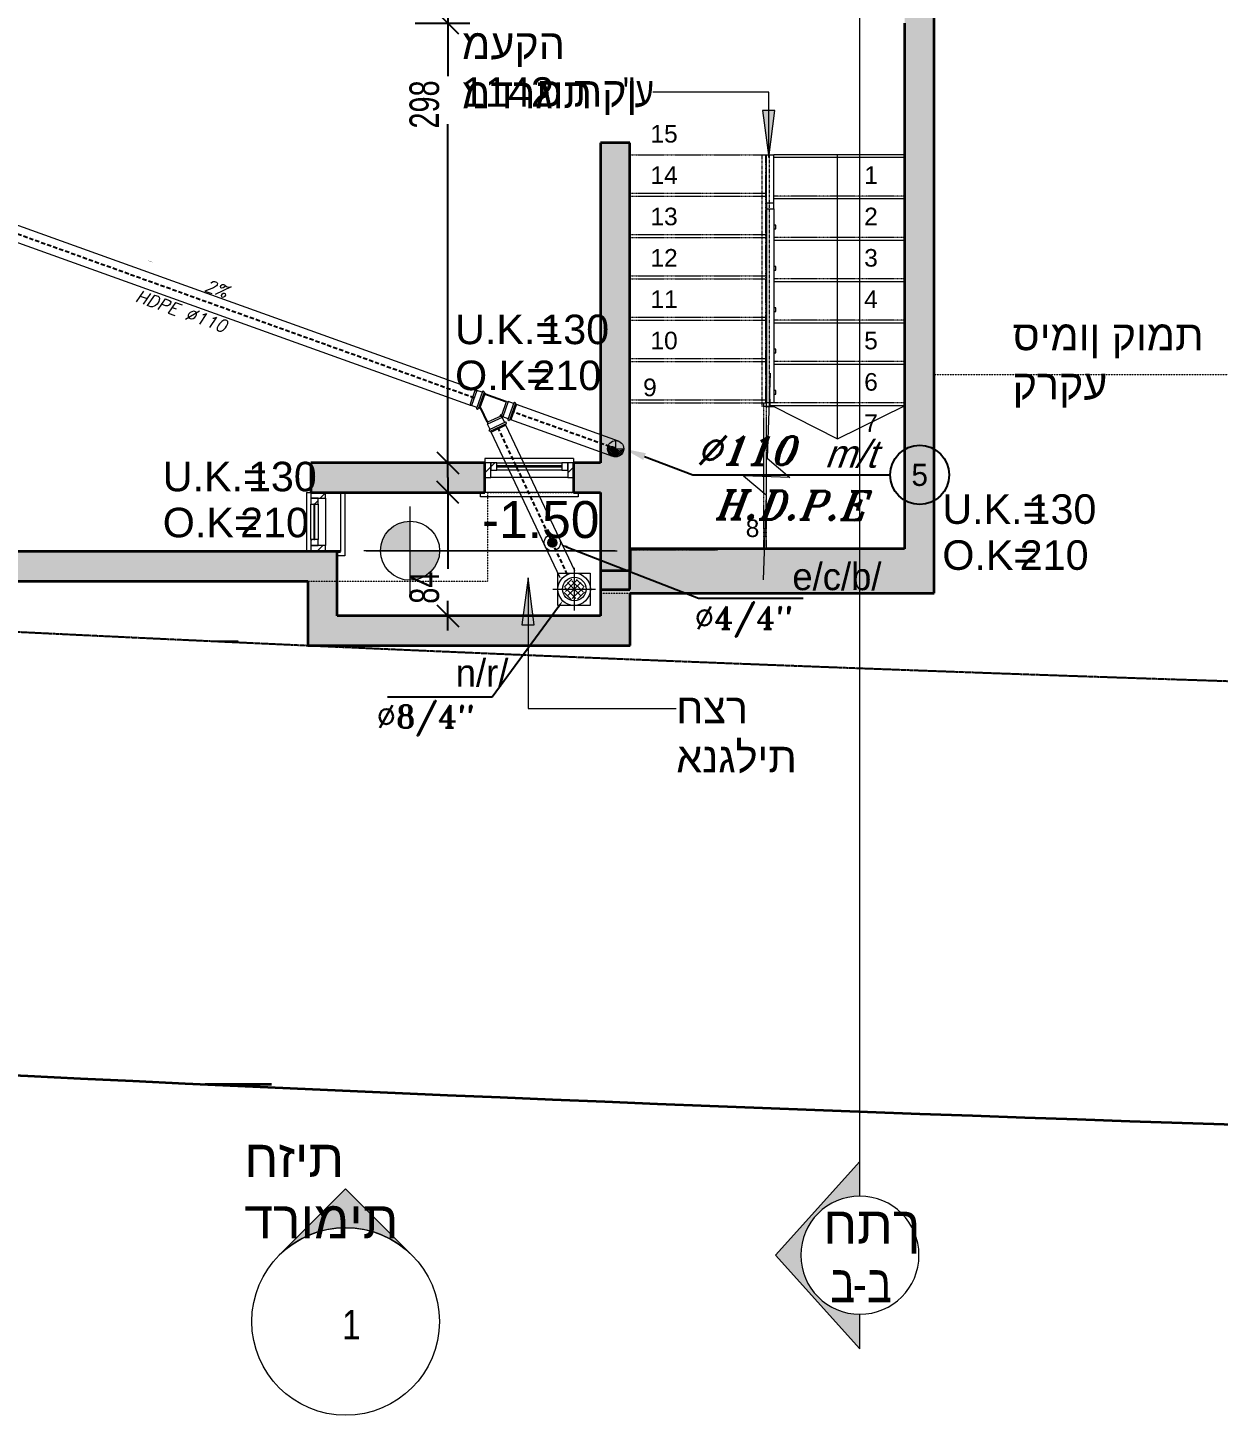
# Model space of a CAD drawing. Header units: centimetres. Extents: x 14435 to 32127, y -4289 to 2500.
# Drawn here: x 22246 to 23052, y -2164 to -1224 of the extents above; entities that cross this region are included whole.
import ezdxf
from ezdxf import colors
from ezdxf.entities.mleader import LeaderData, LeaderLine
from ezdxf.enums import TextEntityAlignment as Align
from ezdxf.math import Vec2, Vec3

# ---------------------------------------------------------------- set-up
doc = ezdxf.new("R2010")
doc.units = ezdxf.units.CM
for name, pattern in [('Dash', [0.635, 0.3175, -0.3175]), ('Dash Tiny', [0.12, 0.06, -0.06]), ('Hidden', [0.714375, 0.47625, -0.238125]), ('Hidden2', [0.3, 0.2, -0.1]), ('Overhead', [0.396875, 0.238125, -0.15875])]:
    doc.linetypes.add(name, pattern=pattern)
for name, color, linetype in [('A', 251, 'Continuous'), ('biov 110', 252, 'Continuous'), ('biov center', 130, 'Hidden'), ('BIUV', 4, 'Continuous'), ('hot water', 1, 'Continuous'), ('INS', 1, 'Continuous'), ('num of plumbing', 250, 'Continuous'), ('SPR', 251, 'Continuous')]:
    doc.layers.add(name, color=color, linetype=linetype)
for name, color, linetype, lineweight in [('A-ANNO-DIMS', 7, 'Continuous', 5), ('A-DETL', 7, 'Continuous', 5), ('A-FLOR', 7, 'Continuous', 13), ('A-FLOR-HRAL', 7, 'Continuous', 5), ('A-GLAZ', 7, 'Continuous', 13), ('A-GLAZ-IDEN', 7, 'Continuous', 5), ('A-WALL', 7, 'Continuous', 13), ('A-WALL-PATT', 7, 'Continuous', 35), ('G-ANNO-DIMS', 7, 'Continuous', 5), ('G-ANNO-TEXT', 7, 'Continuous', 5), ('S-STRS', 7, 'Continuous', 13), ('S-STRS-ANNO', 7, 'Continuous', 5), ('S-STRS-MBND', 7, 'Hidden2', 5)]:
    doc.layers.add(name, color=color, linetype=linetype, lineweight=lineweight)
doc.layers.add('G-ANNO-SYMB', color=240, linetype='Continuous', lineweight=5, true_color=0xff2227)
doc.styles.add('Arial', font='arial.ttf', dxfattribs={"height": 54.419251})
doc.styles.add('Arial_1', font='arial.ttf', dxfattribs={"height": 99.987594})
doc.styles.add('Arial_15', font='arial.ttf', dxfattribs={"width": 0.7, "height": 20})
doc.styles.add('Arial_3', font='arial.ttf', dxfattribs={"height": 15})
doc.styles.add('BK', font='miryl')
doc.styles.add('italic1', font='italic.shx', dxfattribs={"height": 30})
doc.styles.add('MUR', font='MIRYL', dxfattribs={"oblique": 20})
doc.styles.add('rom', font='romant')
doc.styles.add('RUM', font='ROMANT', dxfattribs={"oblique": 20})
doc.dimstyles.new('2_mm_-_מעוגל_למידות_שלמות_1', dxfattribs={"dimscale": 30.48, "dimtxt": 20.405188, "dimasz": 0.492126, "dimexe": 0.492126, "dimexo": 0.0625, "dimgap": 0, "dimtad": 1, "dimdec": 0, "dimdsep": 46, "dimtxsty": 'Arial_15', "dimblk1": 'OBLIQUE', "dimblk2": 'OBLIQUE', "dimsah": 1, "dimcen": 0.09, "dimdle": 0.328084, "dimadec": 1, "dimazin": 2, "dimtfac": 1, "dimtdec": 4, "dimtix": 1, "dimtmove": 1, "dimatfit": 3, "dimfxl": 0.787402, "dimfxlon": 1, "dimtvp": 1, "dimtolj": 1, "dimtzin": 0, "dimarcsym": 2})
pattern_1 = [(225, (189.694, -3008.748), (5.613014, -5.613014), [])]
pattern_2 = [(135, (-3038.748, -51.812), (-5.613014, -5.613014), [])]

# ---------------------------------------------------------------- blocks, each defined once
blk = doc.blocks.new('חלון חד כנפי - שירותים מרתף-930096-מרתף - Dependent 1')
at = {"layer": 'A-GLAZ', "lineweight": 5, "true_color": 0x008040}
h = blk.add_hatch(dxfattribs=at)
h.set_pattern_fill('FP_99', color=116, style=0, pattern_type=2)
h.set_pattern_definition(pattern_1)
h.paths.add_polyline_path([(-30, 0), (-30, -10), (-26, -10), (-26, 0)], flags=0)
h.paths.add_polyline_path([(26, 0), (26, -10), (30, -10), (30, 0)], flags=0)
h = blk.add_hatch(dxfattribs=at)
h.set_pattern_fill('FP_99', color=116, style=0, pattern_type=2)
h.set_pattern_definition(pattern_1)
h.paths.add_polyline_path([(-26, -5), (-26, -10), (-22, -10), (-22, -5)], flags=0)
h.paths.add_polyline_path([(22, -5), (22, -10), (26, -10), (26, -5)], flags=0)
at = {"layer": 'A-GLAZ'}
for p, q in [((-33, 10), (-33, 13)), ((-33, 13), (33, 13)), ((33, 13), (33, 10)), ((-26, 0), (-30, 0)), ((-30, 0), (-30, -10)), ((-26, -10), (-26, 0)), ((-26, 0), (26, 0)), ((30, 0), (26, 0)), ((26, 0), (26, -10)), ((30, -10), (30, 0)), ((-22, -5), (-26, -5)), ((-26, -5), (-26, -10)), ((-22, -10), (-22, -5)), ((-22, -5), (22, -5)), ((22, -7.4), (-22, -7.4)), ((-22, -7.4), (-22, -8)), ((-22, -8), (22, -8)), ((26, -5), (22, -5)), ((22, -5), (22, -10)), ((22, -8), (22, -7.4)), ((26, -10), (26, -5)), ((-30, -10), (-26, -10)), ((-26, -10), (-22, -10)), ((22, -10), (-22, -10)), ((22, -10), (26, -10)), ((26, -10), (30, -10))]:
    blk.add_line(p, q, dxfattribs=at)
at = {"layer": 'A-GLAZ', "linetype": 'Overhead'}
for p, q in [((-30, 10), (30, 10)), ((-30, -13), (-30, -10)), ((-30, -13), (30, -13)), ((30, -13), (30, -10))]:
    blk.add_line(p, q, dxfattribs=at)
blk = doc.blocks.new('חלון חד כנפי - חדר מרתף-930859-מרתף - Dependent 1')
at = {"layer": 'A-GLAZ', "lineweight": 5, "true_color": 0x008040}
h = blk.add_hatch(dxfattribs=at)
h.set_pattern_fill('FP_102', color=116, style=0, pattern_type=2)
h.set_pattern_definition(pattern_2)
h.paths.add_polyline_path([(20, -10), (20, 0), (16, 0), (16, -10)], flags=0)
h.paths.add_polyline_path([(-16, -10), (-16, 0), (-20, 0), (-20, -10)], flags=0)
h = blk.add_hatch(dxfattribs=at)
h.set_pattern_fill('FP_102', color=116, style=0, pattern_type=2)
h.set_pattern_definition(pattern_2)
h.paths.add_polyline_path([(16, -10), (16, -5), (12, -5), (12, -10)], flags=0)
h.paths.add_polyline_path([(-12, -5), (-16, -5), (-16, -10), (-12, -10)], flags=0)
at = {"layer": 'A-GLAZ'}
for p, q in [((-20, 13), (23, 13)), ((23, 13), (23, 7.91)), ((-16, 0), (-20, 0)), ((-20, 0), (-20, -10)), ((-16, -10), (-16, 0)), ((-16, 0), (16, 0)), ((20, 0), (16, 0)), ((16, 0), (16, -10)), ((20, -10), (20, 0)), ((-12, -5), (-16, -5)), ((-16, -5), (-16, -10)), ((-12, -10), (-12, -5)), ((-12, -5), (12, -5)), ((12, -7.4), (-12, -7.4)), ((-12, -7.4), (-12, -8)), ((-12, -8), (12, -8)), ((16, -5), (12, -5)), ((12, -5), (12, -10)), ((12, -8), (12, -7.4)), ((16, -10), (16, -5)), ((-20, -10), (-16, -10)), ((-16, -10), (-12, -10)), ((12, -10), (-12, -10)), ((12, -10), (16, -10)), ((16, -10), (20, -10))]:
    blk.add_line(p, q, dxfattribs=at)
at = {"layer": 'A-GLAZ', "linetype": 'Overhead'}
for p, q in [((-20, 10), (20, 10)), ((-20, -13), (-20, -10)), ((-20, -13), (20, -13)), ((20, -13), (20, -10))]:
    blk.add_line(p, q, dxfattribs=at)
blk = doc.blocks.new('Railing - ISH-1036196-מרתף - Dependent 1')
at = {"layer": 'A-FLOR-HRAL'}
for p, q in [((-0.78, 0.04), (-2.5, 0.04)), ((-2.5, 0.04), (-2.5, -0.04)), ((2.5, 0.04), (0, 0.04)), ((2.5, -0.04), (2.5, 0.04)), ((-2.5, -0.04), (2.5, -0.04))]:
    blk.add_line(p, q, dxfattribs=at)
blk = doc.blocks.new('Railing - 25mm-1036202-מרתף - Dependent 1')
at = {"layer": 'A-FLOR-HRAL'}
for p, q in [((1.25, 1.25), (0, 1.25)), ((1.25, -1.25), (1.25, 1.25)), ((0, -1.25), (1.25, -1.25))]:
    blk.add_line(p, q, dxfattribs=at)
blk = doc.blocks.new('Railing - Railing-1036035-מרתף - Dependent 1')
for name, p in [('Railing - 25mm-1036202-מרתף - Dependent 1', (355.3, -2839.09)), ('Railing - 25mm-1036202-מרתף - Dependent 1', (355.3, -2867.09)), ('Railing - 25mm-1036202-מרתף - Dependent 1', (355.3, -2895.09)), ('Railing - 25mm-1036202-מרתף - Dependent 1', (355.3, -2923.09)), ('Railing - 25mm-1036202-מרתף - Dependent 1', (355.3, -2951.09)), ('Railing - ISH-1036196-מרתף - Dependent 1', (352.8, -2960.63))]:
    blk.add_blockref(name, p)
blk = doc.blocks.new('Top Rail Type - Top Rail_Internal_-1036049-מרתף - Dependent 1')
at = {"layer": 'A-FLOR-HRAL'}
for p, q in [((350.3, -2790.09), (355.3, -2790.09)), ((350.3, -2822.9), (350.3, -2790.09)), ((355.3, -2822.9), (355.3, -2790.09)), ((355.3, -2822.9), (350.3, -2822.9)), ((350.3, -2822.9), (350.3, -2826.7)), ((350.3, -2826.7), (355.3, -2826.7)), ((355.3, -2826.7), (355.3, -2822.9))]:
    blk.add_line(p, q, dxfattribs=at)
blk = doc.blocks.new('Top Rail Type - Top Rail_Internal_-V322-מרתף - Dependent 1')
at = {"layer": 'A-FLOR-HRAL', "linetype": 'Dash'}
for p, q in [((347.32, -2790.09), (352.32, -2790.09)), ((347.32, -2960.63), (347.32, -2790.09)), ((352.32, -2951.9), (352.32, -2790.09)), ((352.02, -2960.63), (347.32, -2960.63))]:
    blk.add_line(p, q, dxfattribs=at)
at = {"layer": 'A-FLOR-HRAL'}
for p, q in [((350.3, -2826.7), (350.3, -2958.13)), ((355.3, -2826.7), (355.3, -2958.13)), ((352.17, -2958.13), (350.3, -2958.13)), ((352.32, -2951.9), (352.02, -2960.63)), ((352.32, -2955.63), (352.32, -2951.9)), ((352.8, -2955.63), (352.32, -2955.63)), ((352.8, -2960.63), (352.8, -2955.63)), ((355.3, -2958.13), (352.8, -2958.13)), ((352.8, -2960.63), (352.02, -2960.63))]:
    blk.add_line(p, q, dxfattribs=at)
blk = doc.blocks.new('Section - ISH-SEC HEAD-234540-מרתף - Dependent 1')
at = {"layer": 'G-ANNO-SYMB'}
h = blk.add_hatch(color=7, dxfattribs=at)
edge = h.paths.add_edge_path(flags=0)
edge.add_line((0.0347, 0), (-0.2, 0))
edge.add_arc((-0.6, 0), 0.4, 0, 180)
edge.add_line((-1, 0), (-1.2347, 0))
edge.add_line((-1.2347, 0), (-0.6, 0.5715))
edge.add_line((-0.6, 0.5715), (0.0347, 0))
at = {"layer": 'G-ANNO-SYMB', "color": 7}
for p, q in [((-0.6, 0.5715), (-1.2347, 0)), ((0.0347, 0), (-0.6, 0.5715)), ((-1.2347, 0), (-1, 0)), ((-0.2, 0), (0.0347, 0))]:
    blk.add_line(p, q, dxfattribs=at)
for start, end in [(360, 180), (0, 180), (180, 0)]:
    blk.add_arc((-0.6, 0), 0.4, start, end, dxfattribs=at)
blk = doc.blocks.new('Spot Elevations - ISH PLAN-38599-מרתף - Dependent 1')
at = {"layer": 'G-ANNO-DIMS'}
h = blk.add_hatch(color=256, dxfattribs=at)
edge = h.paths.add_edge_path(flags=0)
edge.add_line((0, 0), (-0.2, 0))
edge.add_arc((0, 0), 0.2, 90, 180, ccw=False)
edge.add_line((0, 0.2), (0, 0))
h = blk.add_hatch(color=256, dxfattribs=at)
edge = h.paths.add_edge_path(flags=0)
edge.add_line((0, 0), (0.2, 0))
edge.add_arc((0, 0), 0.2, 270, 360, ccw=False)
edge.add_line((0, -0.2), (0, 0))
for p, q in [((0, -0.3), (0, 0.3)), ((1.3876, 0), (-0.3124, 0)), ((-0.297, 0), (1.403, 0))]:
    blk.add_line(p, q, dxfattribs=at)
blk.add_circle((0, 0), 0.2, dxfattribs=at)
blk = doc.blocks.new('Elevation - שם מבט-109781-מרתף - Dependent 1')
at = {"layer": 'G-ANNO-SYMB', "color": 7}
blk.add_circle((0, 0), 0.635, dxfattribs=at)
blk = doc.blocks.new('Elevation - שם מבט-109699-מרתף - Dependent 1')
at = {"layer": 'G-ANNO-SYMB'}
h = blk.add_hatch(color=7, dxfattribs=at)
edge = h.paths.add_edge_path(flags=0)
edge.add_line((0, 0.898), (0.449, 0.449))
edge.add_arc((0, 0), 0.635, 45, 135)
edge.add_line((-0.449, 0.449), (0, 0.898))
at = {"layer": 'G-ANNO-SYMB', "color": 7}
for p, q in [((0, 0.898), (-0.449, 0.449)), ((0, 0.898), (-0.449, 0.449)), ((0.449, 0.449), (0, 0.898)), ((0.449, 0.449), (0, 0.898))]:
    blk.add_line(p, q, dxfattribs=at)
blk.add_arc((0, 0), 0.635, 45, 135, dxfattribs=at)
blk = doc.blocks.new('_Oblique')
at = {"color": 0, "linetype": 'ByBlock', "lineweight": -2}
blk.add_line((-0.5, -0.5), (0.5, 0.5), dxfattribs=at)
blk = doc.blocks.new('*D827')
at = {"layer": 'A-ANNO-DIMS', "color": 0, "lineweight": -2, "transparency": 16777216}
for p, q in [((55252.4, -12613.67), (55252.4, -12675.4)), ((55230.31, -12623.67), (55267.4, -12623.67)), ((55252.4, -12717.26), (55252.4, -12697.15)), ((55230.31, -12707.26), (55267.4, -12707.26))]:
    blk.add_line(p, q, dxfattribs=at)
at = {"layer": 'Defpoints', "color": 0, "transparency": 16777216}
for p in [(55228.4, -12623.67), (55252.4, -12623.67), (55228.4, -12707.26)]:
    blk.add_point(p, dxfattribs=at)
at = {"layer": 'A-ANNO-DIMS', "color": 0, "lineweight": -2, "transparency": 16777216, "xscale": 15, "yscale": 15, "zscale": 15}
for p, rotation in [((55252.4, -12623.67), 90), ((55252.4, -12707.26), 270)]:
    blk.add_blockref('_Oblique', p, dxfattribs=dict(at, rotation=rotation))
at = {"layer": 'A-ANNO-DIMS', "color": 0, "transparency": 16777216, "insert": (55226.44, -12699.08), "char_height": 20, "width": 25.6164, "attachment_point": 1, "rotation": 90, "line_spacing_factor": 0.941778, "style": 'Arial_15'}
blk.add_mtext('\\A1;84', dxfattribs=at)
blk = doc.blocks.new('*D829')
at = {"layer": 'A-ANNO-DIMS', "color": 0, "lineweight": -2, "transparency": 16777216}
for p, q in [((55252.4, -12295.89), (55252.4, -12341.79)), ((55230.31, -12305.89), (55267.4, -12305.89)), ((55252.4, -12613.67), (55252.4, -12374.42)), ((55230.31, -12603.67), (55267.4, -12603.67))]:
    blk.add_line(p, q, dxfattribs=at)
at = {"layer": 'Defpoints', "color": 0, "transparency": 16777216}
for p in [(55228.4, -12305.89), (55252.4, -12305.89), (55228.4, -12603.67)]:
    blk.add_point(p, dxfattribs=at)
at = {"layer": 'A-ANNO-DIMS', "color": 0, "lineweight": -2, "transparency": 16777216, "xscale": 15, "yscale": 15, "zscale": 15}
for p, rotation in [((55252.4, -12305.89), 90), ((55252.4, -12603.67), 270)]:
    blk.add_blockref('_Oblique', p, dxfattribs=dict(at, rotation=rotation))
at = {"layer": 'A-ANNO-DIMS', "color": 0, "transparency": 16777216, "insert": (55226.44, -12377.32), "char_height": 20, "width": 38.4245, "attachment_point": 1, "rotation": 90, "line_spacing_factor": 0.941778, "style": 'Arial_15'}
blk.add_mtext('\\A1;298', dxfattribs=at)
blk = doc.blocks.new('sp 8X4')
at = {"layer": 'INS', "color": 18, "lineweight": 5, "true_color": 0x000000}
for p, q in [((10813.16, -22297.77), (10808.08, -22302.85)), ((10815.96, -22310.75), (10808.42, -22303.22)), ((10816.51, -22298.4), (10808.94, -22305.97)), ((10819.19, -22300.03), (10810.24, -22308.98)), ((10819.19, -22308.98), (10810.24, -22300.03)), ((10820.82, -22306.3), (10813.25, -22298.73)), ((10820.96, -22303.26), (10813.43, -22310.79)), ((10821.44, -22302.95), (10816.37, -22297.88)), ((10812.74, -22311.41), (10808.03, -22306.7)), ((10821.62, -22306.47), (10816.91, -22311.18))]:
    blk.add_line(p, q, dxfattribs=at)
at = {"layer": 'INS', "color": 5, "lineweight": 5}
blk.add_lwpolyline([(10803.71, -22293.56), (10825.65, -22293.56), (10825.65, -22315.5), (10803.71, -22315.5)], close=True, dxfattribs=at)
at = {"layer": 'INS', "color": 18, "lineweight": 5, "true_color": 0x000000}
for points in [[(10814.71, -22290), (10814.71, -22319)], [(10800.21, -22304.5), (10829.21, -22304.5)]]:
    blk.add_lwpolyline(points, dxfattribs=at)
at = {"layer": 'INS', "color": 5, "lineweight": 5}
blk.add_circle((10814.71, -22304.5), 11, dxfattribs=at)
at = {"layer": 'INS', "color": 18, "lineweight": 5, "true_color": 0x000000}
blk.add_circle((10814.82, -22304.39), 7.99, dxfattribs=at)
blk = doc.blocks.new('FLANGE')
at = {"color": 0, "lineweight": 5}
for p, q in [((-71, 66), (-71, 60)), ((-68, 70), (68, 70)), ((-68, 57), (68, 57)), ((-61, 79), (-55, 79)), ((-61, 79), (-61, 70)), ((-61, 57), (-61, 14)), ((-61, 14), (61, 14)), ((-55, 0), (-61, 14)), ((-55, 79), (55, 79)), ((-55, 0), (55, 0)), ((55, 79), (61, 79)), ((55, 0), (61, 14)), ((61, 79), (61, 70)), ((61, 57), (61, 14)), ((71, 66), (71, 60))]:
    blk.add_line(p, q, dxfattribs=at)
for centre, start, end in [((-68, 66), 90, 180), ((-68, 60), 180, 270), ((68, 66), 0, 90), ((68, 60), 270, 0)]:
    blk.add_arc(centre, 3.24, start, end, dxfattribs=at)
blk = doc.blocks.new('TEE -45°')
for p, q in [((-55, 86), (-55, -86)), ((55, 86), (55, 76)), ((61, 83), (55, 76)), ((139, 5), (55, -79)), ((55, -79), (55, -86))]:
    blk.add_line(p, q)
at = {"color": 0}
for p in [(0, 86), (0, -166)]:
    blk.add_blockref('FLANGE', p, dxfattribs=at)
at = {"color": 0, "rotation": 315.0000000004054}
blk.add_blockref('FLANGE', (100, 44), dxfattribs=at)
blk = doc.blocks.new('*U785')
at = {"layer": 'biov 110', "color": 6, "lineweight": 5}
for p, q in [((8478.18, 4006.24), (8551.49, 4006.24)), ((8478.18, 3995.24), (8551.49, 3995.24))]:
    blk.add_line(p, q, dxfattribs=at)
at = {"layer": 'biov center', "color": 3, "ltscale": 6}
blk.add_lwpolyline([(8478.18, 4000.74), (8551.49, 4000.74)], dxfattribs=at)
blk = doc.blocks.new('*U786')
at = {"layer": 'biov 110', "color": 6, "lineweight": 5}
for p, q in [((8478.18, 4006.24), (8587.31, 4006.24)), ((8478.18, 3995.24), (8587.31, 3995.24))]:
    blk.add_line(p, q, dxfattribs=at)
at = {"layer": 'biov center', "color": 3, "ltscale": 6}
blk.add_lwpolyline([(8478.18, 4000.74), (8587.31, 4000.74)], dxfattribs=at)
blk = doc.blocks.new('yuk')
at = {"layer": 'SPR', "color": 18, "lineweight": 5, "true_color": 0x000000}
for p, q in [((-5.1, 0.2), (-0.3, 5)), ((-5.1, 0), (-0.2, 5)), ((-5.1, -0.1), (0, 5)), ((-5.1, -0.3), (0.1, 5)), ((-5.1, 0.6), (-0.8, 4.9)), ((-5.1, 0.5), (-0.6, 4.9)), ((-5.1, 0.3), (-0.5, 4.9)), ((-5.1, -0.4), (0.3, 4.9)), ((-5.1, -0.6), (0.4, 4.9)), ((-5.1, -0.7), (0.5, 4.9)), ((-5.1, -0.8), (0.7, 4.9)), ((-5, 0.8), (-1, 4.9)), ((-5, -0.9), (0.8, 4.9)), ((-5, -1.1), (0.9, 4.9)), ((-5, 1), (-1.1, 4.8)), ((-5, -1.2), (1, 4.8)), ((-5, -1.3), (1.2, 4.8)), ((-4.9, 1.2), (-1.3, 4.8)), ((-4.9, -1.4), (1.3, 4.8)), ((-4.9, 1.4), (-1.5, 4.7)), ((-4.9, -1.5), (1.4, 4.7)), ((-4.9, -1.7), (1.5, 4.7)), ((-4.8, 1.6), (-1.8, 4.7)), ((-4.8, -1.8), (1.6, 4.7)), ((-4.8, -1.9), (1.7, 4.6)), ((-4.7, 1.8), (-2, 4.6)), ((-4.7, -2), (1.8, 4.6)), ((-4.7, -2.1), (1.9, 4.6)), ((-4.7, -2.2), (2, 4.5)), ((-4.6, 2.1), (-2.3, 4.5)), ((-4.6, -2.3), (2.1, 4.5)), ((-4.6, -2.4), (2.2, 4.4)), ((-4.5, -2.5), (2.3, 4.4)), ((-4.5, -2.6), (2.4, 4.3)), ((-4.4, 2.4), (-2.6, 4.3)), ((-4.4, -2.7), (2.5, 4.3)), ((-4.4, -2.7), (2.6, 4.2)), ((-4.3, -2.8), (2.7, 4.1)), ((-4.2, -2.9), (2.8, 4.1)), ((-4.2, 2.8), (-3, 4)), ((-4.2, -3), (2.9, 4)), ((-4.1, -3.1), (2.9, 4)), ((-4.1, -3.2), (3, 3.9)), ((-4, -3.3), (3.1, 3.8)), ((-3.9, -3.3), (3.2, 3.8)), ((-3.9, -3.4), (3.3, 3.7)), ((-3.8, -3.5), (3.3, 3.6)), ((-3.7, -3.6), (3.4, 3.6)), ((-3.6, -3.6), (3.5, 3.5)), ((-3.6, -3.7), (3.6, 3.4)), ((-3.5, -3.8), (3.6, 3.3)), ((-3.4, -3.9), (3.7, 3.3)), ((-3.3, -3.9), (3.8, 3.2)), ((-3.3, -4), (3.8, 3.1)), ((-3.2, -4.1), (3.9, 3)), ((-3.1, -4.1), (4, 2.9)), ((-3, -4.2), (4, 2.9)), ((-2.9, -4.2), (4.1, 2.8)), ((-2.8, -4.3), (4.2, 2.7)), ((-2.8, -4.4), (4.2, 2.6)), ((-2.7, -4.4), (4.3, 2.5)), ((-2.6, -4.5), (4.3, 2.4)), ((-2.5, -4.5), (4.4, 2.3)), ((-2.4, -4.6), (4.4, 2.2)), ((-2.3, -4.6), (4.5, 2.1)), ((-2.2, -4.7), (4.5, 2)), ((-2.1, -4.7), (4.6, 1.9)), ((-2, -4.8), (4.6, 1.8)), ((-1.9, -4.8), (4.6, 1.7)), ((-1.8, -4.8), (4.7, 1.6)), ((-1.7, -4.9), (4.7, 1.5)), ((-1.6, -4.9), (4.8, 1.4)), ((-1.4, -4.9), (4.8, 1.3)), ((-1.3, -5), (4.8, 1.2)), ((-1.2, -5), (4.9, 1.1)), ((-1.1, -5), (4.9, 0.9)), ((-1, -5.1), (4.9, 0.8)), ((-0.8, -5.1), (4.9, 0.7)), ((-0.7, -5.1), (4.9, 0.6)), ((-0.6, -5.1), (5, 0.4)), ((-0.4, -5.1), (5, 0.3)), ((-0.3, -5.1), (5, 0.2)), ((-0.2, -5.1), (5, 0)), ((0, -5.1), (5, -0.1)), ((0.1, -5.1), (5, -0.3)), ((0.3, -5.1), (5, -0.4)), ((0.4, -5.1), (5, -0.6)), ((0.6, -5.1), (4.9, -0.8)), ((0.8, -5.1), (4.9, -0.9)), ((1, -5), (4.9, -1.1)), ((1.1, -5), (4.8, -1.3)), ((1.3, -4.9), (4.8, -1.5)), ((1.6, -4.9), (4.7, -1.7)), ((1.8, -4.8), (4.6, -1.9)), ((2, -4.7), (4.5, -2.2)), ((2.3, -4.5), (4.4, -2.5)), ((2.7, -4.3), (4.2, -2.9)), ((3.4, -3.7), (3.6, -3.6))]:
    blk.add_line(p, q, dxfattribs=at)
blk.add_circle((-0.1, -0.1), 5.05, dxfattribs=at)
at = {"layer": 'SPR', "color": 5, "lineweight": 5}
blk.add_ellipse((-0.1, -0.1), major_axis=(-6.59, 6.59), ratio=1, dxfattribs=at)
blk = doc.blocks.new('*U787')
at = {"layer": 'biov 110', "color": 6, "lineweight": 5}
for p, q in [((8478.18, 4006.24), (9286.48, 4006.24)), ((8478.18, 3995.24), (9286.48, 3995.24))]:
    blk.add_line(p, q, dxfattribs=at)
at = {"layer": 'biov center', "color": 3, "ltscale": 6}
blk.add_lwpolyline([(8478.18, 4000.74), (9286.48, 4000.74)], dxfattribs=at)
blk = doc.blocks.new('A$C41AC0131')
at = {"layer": 'BIUV', "color": 5, "ltscale": 40}
blk.add_lwpolyline([(0, 11.3, 0, 16.3, 0), (57, 8.1, 0, 0, 0), (81.5, 7, 0, 0, 0)], format="xyseb", dxfattribs=at)
blk = doc.blocks.new('A$C38873827')
at = {"color": 7, "rotation": 87.25165573860627}
blk.add_blockref('A$C41AC0131', (13.5, -0.5), dxfattribs=at)
blk = doc.blocks.new('_TagCircle - Metric')
at = {"color": 0, "linetype": 'ByBlock', "lineweight": -2, "transparency": 16777216}
blk.add_circle((0, 0), 4, dxfattribs=at)
at = {"color": 0, "transparency": 16777216}
blk.add_attdef('TAGNUMBER', text='', height=3, dxfattribs=at).set_placement((0, -1.5), align=Align.CENTER)
blk = doc.blocks.new('martef')
at = {"layer": 'A-WALL-PATT', "lineweight": 13, "true_color": 0x636466}
for points in [[(55581.56, -12691.89), (55581.56, -12285.89), (55561.56, -12285.89), (55561.56, -12691.89)], [(55375.66, -12603.67), (55375.66, -12387.01), (55355.66, -12387.01), (55355.66, -12603.67)], [(55179.68, -12623.67), (55179.68, -12603.67), (55159.68, -12603.67), (55159.68, -12623.67)], [(55375.66, -12689.38), (55375.66, -12623.67), (55355.66, -12623.67), (55355.66, -12689.38)], [(55157.59, -12683.74), (55157.59, -12663.74), (54579.55, -12663.74), (54579.55, -12683.74), (54860.6, -12683.74)], [(55177.59, -12727.26), (55177.59, -12663.74), (55157.59, -12663.74), (55157.59, -12727.26)], [(55561.56, -12691.89), (55561.56, -12661.89), (55375.76, -12661.89), (55375.76, -12691.89)], [(55355.76, -12727.26), (55375.76, -12727.26), (55375.76, -12676.89), (55355.76, -12676.89), (55355.76, -12707.26)], [(55355.76, -12727.26), (55355.76, -12707.26), (55177.59, -12707.26), (55177.59, -12727.26), (55311.06, -12727.26)]]:
    blk.add_hatch(color=251, dxfattribs=at).paths.add_polyline_path(points, flags=0)
h = blk.add_hatch(color=251, dxfattribs=at)
h.paths.add_polyline_path([(55337.56, -12623.67), (55375.66, -12623.67), (55375.66, -12603.67), (55337.56, -12603.67)], flags=0)
h.paths.add_polyline_path([(55179.68, -12623.67), (55277.56, -12623.67), (55277.56, -12603.67), (55179.68, -12603.67)], flags=0)
at = {"layer": 'G-ANNO-TEXT'}
for points in [[(55469.6, -12396.88), (55473.78, -12365.13), (55465.42, -12365.13)], [(55306.68, -12681.63), (55302.5, -12713.38), (55310.86, -12713.38)]]:
    blk.add_hatch(color=256, dxfattribs=at).paths.add_polyline_path(points, flags=0)
at = {"layer": 'A-DETL', "color": 7}
for p, q in [((55516.1, -12587.38), (55516.1, -12395.01)), ((55473.17, -12565.51), (55516.1, -12587.38)), ((55516.1, -12587.38), (55561.56, -12565.01))]:
    blk.add_line(p, q, dxfattribs=at)
at = {"layer": 'A-DETL', "color": 7, "linetype": 'Dash Tiny'}
for p, q in [((55581.55, -12656.89), (55581.55, -12543.89)), ((55581.55, -12543.89), (55835.63, -12543.89)), ((55279.56, -12683.74), (55279.56, -12623.67)), ((55279.56, -12623.67), (55355.46, -12623.67)), ((55355.46, -12623.67), (55355.46, -12691.89)), ((54557.55, -12683.74), (55279.56, -12683.74)), ((55355.46, -12691.89), (55581.56, -12691.89))]:
    blk.add_line(p, q, dxfattribs=at)
at = {"layer": 'A-DETL', "color": 1, "linetype": 'Hidden', "lineweight": 25, "true_color": 0xff0000}
blk.add_line((55094.93, -12724.46), (55110.61, -12724.46), dxfattribs=at)
at = {"layer": 'A-DETL', "color": 176, "lineweight": 35, "true_color": 0x000080}
blk.add_line((55088.02, -13024.46), (55133.02, -13024.46), dxfattribs=at)
at = {"layer": 'A-DETL', "color": 1, "linetype": 'Hidden', "lineweight": 25, "true_color": 0xff0000}
blk.add_arc((57399.75, 37175.28), 49952.94, 266.77296, 268.669154, dxfattribs=at)
at = {"layer": 'A-DETL', "color": 176, "lineweight": 35, "true_color": 0x000080}
blk.add_arc((57399.75, 37175.28), 50252.94, 266.456377, 269.050494, dxfattribs=at)
at = {"layer": 'A-FLOR'}
blk.add_line((55355.66, -12707.26), (55355.66, -12689.38), dxfattribs=at)
at = {"layer": 'A-WALL', "lineweight": 35}
for p, q in [((55581.56, -12691.89), (55581.56, -12285.89)), ((55561.56, -12305.89), (55561.56, -12661.89)), ((55375.66, -12387.01), (55355.66, -12387.01)), ((55355.66, -12387.01), (55355.66, -12603.67)), ((55375.66, -12689.38), (55375.66, -12387.01)), ((55159.68, -12603.67), (55159.68, -12623.67)), ((55277.56, -12603.67), (55159.68, -12603.67)), ((55277.56, -12623.67), (55277.56, -12603.67)), ((55355.66, -12603.67), (55337.56, -12603.67)), ((55337.56, -12603.67), (55337.56, -12623.67)), ((55159.68, -12623.67), (55277.56, -12623.67)), ((55337.56, -12623.67), (55355.66, -12623.67)), ((55355.66, -12623.67), (55355.66, -12689.38)), ((55159.68, -12663.74), (54579.55, -12663.74)), ((55179.68, -12663.67), (55159.68, -12663.67)), ((55159.68, -12663.67), (55159.68, -12663.74)), ((55177.59, -12663.74), (55179.68, -12663.74)), ((55177.59, -12707.26), (55177.59, -12663.74)), ((55179.68, -12663.74), (55179.68, -12663.67)), ((55561.56, -12661.89), (55375.76, -12661.89)), ((55375.76, -12661.89), (55375.76, -12676.89)), ((55375.76, -12676.89), (55355.76, -12676.89)), ((55355.76, -12676.89), (55355.76, -12707.26)), ((54557.55, -12683.74), (55157.59, -12683.74)), ((55157.59, -12683.74), (55157.59, -12727.26)), ((55355.66, -12689.38), (55375.66, -12689.38)), ((55375.76, -12691.89), (55581.56, -12691.89)), ((55375.76, -12727.26), (55375.76, -12691.89)), ((55355.76, -12707.26), (55177.59, -12707.26)), ((55157.59, -12727.26), (55375.76, -12727.26))]:
    blk.add_line(p, q, dxfattribs=at)
at = {"layer": 'G-ANNO-SYMB', "color": 7}
blk.add_line((55531.35, -13080.22), (55531.35, -10769.49), dxfattribs=at)
at = {"layer": 'G-ANNO-TEXT'}
for p, q in [((55393.75, -12352.58), (55391.11, -12352.58)), ((55469.6, -12352.58), (55393.75, -12352.58)), ((55469.6, -12396.88), (55469.6, -12352.58)), ((55473.78, -12365.13), (55465.42, -12365.13)), ((55465.42, -12365.13), (55469.6, -12396.88)), ((55469.6, -12396.88), (55473.78, -12365.13)), ((55306.68, -12681.63), (55302.5, -12713.38)), ((55310.86, -12713.38), (55306.68, -12681.63)), ((55306.68, -12681.63), (55306.68, -12770)), ((55302.5, -12713.38), (55310.86, -12713.38)), ((55306.68, -12770), (55403.88, -12770)), ((55403.88, -12770), (55407.06, -12770))]:
    blk.add_line(p, q, dxfattribs=at)
at = {"layer": 'S-STRS', "lineweight": 5}
for p, q in [((55561.56, -12395.01), (55473.17, -12395.01)), ((55561.56, -12397.01), (55473.17, -12397.01)), ((55561.56, -12425.01), (55473.17, -12425.01)), ((55561.56, -12453.01), (55473.17, -12453.01)), ((55561.56, -12481.01), (55473.17, -12481.01)), ((55561.56, -12509.01), (55473.17, -12509.01)), ((55561.56, -12537.01), (55473.17, -12537.01)), ((55561.56, -12565.01), (55470.67, -12565.01)), ((55466.23, -12624.1), (55466.23, -12612.88))]:
    blk.add_line(p, q, dxfattribs=at)
at = {"layer": 'S-STRS', "linetype": 'Hidden2', "lineweight": 5}
for p, q in [((55561.56, -12423.01), (55473.17, -12423.01)), ((55561.56, -12451.01), (55473.17, -12451.01)), ((55561.56, -12479.01), (55473.17, -12479.01)), ((55561.56, -12507.01), (55473.17, -12507.01)), ((55561.56, -12535.01), (55473.17, -12535.01)), ((55561.56, -12563.01), (55473.17, -12563.01)), ((55468.23, -12661.89), (55468.23, -12612.95))]:
    blk.add_line(p, q, dxfattribs=at)
at = {"layer": 'S-STRS-MBND'}
for p, q in [((55375.66, -12395.01), (55467.73, -12395.01)), ((55375.66, -12662.89), (55375.66, -12395.01)), ((55467.73, -12563.01), (55467.73, -12395.01)), ((55375.66, -12421.01), (55467.73, -12421.01)), ((55375.66, -12423.01), (55467.73, -12423.01)), ((55375.66, -12449.01), (55467.73, -12449.01)), ((55375.66, -12451.01), (55467.73, -12451.01)), ((55375.66, -12477.01), (55467.73, -12477.01)), ((55375.66, -12479.01), (55467.73, -12479.01)), ((55375.66, -12505.01), (55467.73, -12505.01)), ((55375.66, -12507.01), (55467.73, -12507.01)), ((55375.66, -12533.01), (55467.73, -12533.01)), ((55375.66, -12535.01), (55467.73, -12535.01)), ((55375.66, -12561.01), (55467.73, -12561.01)), ((55375.66, -12563.01), (55467.73, -12563.01)), ((55466.23, -12612.88), (55466.23, -12563.01)), ((55468.17, -12563.01), (55467.73, -12563.01)), ((55468.23, -12565.51), (55468.23, -12563.05)), ((55468.23, -12612.95), (55468.23, -12565.59)), ((55466.23, -12661.89), (55466.23, -12624.1)), ((55434.91, -12662.89), (55375.66, -12662.89))]:
    blk.add_line(p, q, dxfattribs=at)
at = {"layer": 'S-STRS-MBND', "linetype": 'Continuous'}
for p, q in [((55470.68, -12543.02), (55468.67, -12600.45)), ((55468.67, -12600.45), (55483.85, -12613.49)), ((55452.62, -12612.4), (55467.8, -12625.44)), ((55483.85, -12613.49), (55452.62, -12612.4)), ((55467.8, -12625.44), (55465.79, -12682.88))]:
    blk.add_line(p, q, dxfattribs=at)
at = {"layer": 'A-FLOR-HRAL'}
for name in ['Top Rail Type - Top Rail_Internal_-V322-מרתף - Dependent 1', 'Top Rail Type - Top Rail_Internal_-1036049-מרתף - Dependent 1', 'Railing - Railing-1036035-מרתף - Dependent 1']:
    blk.add_blockref(name, (55117.87, -9604.92), dxfattribs=at)
at = {"layer": 'A-GLAZ'}
for name, p, rotation in [('חלון חד כנפי - שירותים מרתף-930096-מרתף - Dependent 1', (55307.56, -12613.67), 180), ('חלון חד כנפי - חדר מרתף-930859-מרתף - Dependent 1', (55169.68, -12643.67), 269.9999999999999)]:
    blk.add_blockref(name, p, dxfattribs=dict(at, rotation=rotation))
at = {"layer": 'G-ANNO-DIMS', "xscale": 99.99999999999991, "yscale": 99.99999999999991, "zscale": 99.99999999999991}
blk.add_blockref('Spot Elevations - ISH PLAN-38599-מרתף - Dependent 1', (55226.84, -12663.21), dxfattribs=at)
at = {"layer": 'G-ANNO-SYMB', "color": 7, "xscale": 99.99999999999991, "yscale": 99.99999999999991, "zscale": 99.99999999999991, "rotation": 90}
blk.add_blockref('Section - ISH-SEC HEAD-234540-מרתף - Dependent 1', (55531.35, -13080.22), dxfattribs=at)
at = {"layer": 'G-ANNO-SYMB', "color": 7, "xscale": 99.99999999999991, "yscale": 99.99999999999991, "zscale": 99.99999999999991}
for name in ['Elevation - שם מבט-109699-מרתף - Dependent 1', 'Elevation - שם מבט-109781-מרתף - Dependent 1']:
    blk.add_blockref(name, (55183.22, -13185.08), dxfattribs=at)
at = {"layer": 'A-GLAZ-IDEN', "lineweight": 70, "char_height": 20, "attachment_point": 1, "style": 'Arial_3'}
for s, insert, width in [('U.K.=', (55257.31, -12503.3), 69.9071), ('130', (55314.99, -12503.3), 46.1772), ('O.K=', (55257.31, -12534.44), 63.4936), ('210', (55309.7, -12534.44), 46.1772), ('U.K.=', (55059.4, -12602.94), 69.9071), ('130', (55117.08, -12602.94), 46.1772), ('U.K.=', (55587.15, -12624.98), 69.9071), ('130', (55644.83, -12624.98), 46.1772), ('O.K=', (55059.4, -12634.08), 63.4936), ('210', (55111.79, -12634.08), 46.1772), ('O.K=', (55587.15, -12656.12), 63.4936), ('210', (55639.54, -12656.12), 46.1772)]:
    blk.add_mtext(s, dxfattribs=dict(at, insert=insert, width=width))
at = {"layer": 'G-ANNO-DIMS', "insert": (55275.47, -12629.57), "char_height": 25, "width": 75.2945, "attachment_point": 1, "line_spacing_factor": 0.941778, "style": 'Arial_1'}
blk.add_mtext('-1.50', dxfattribs=at)
at = {"layer": 'G-ANNO-SYMB', "color": 7, "attachment_point": 1}
for s, insert, char_height, width, style in [('חזית דרומית', (55114.7, -13062.17), 25, 166.751, 'Arial_1'), ('חתך', (55506.55, -13107.4), 25, 59.6455, 'Arial_1'), ('\\fArial|b0|i0|c177|p34|;\\W.8;ב', (55511.31, -13147.08), 25, 18.5991, 'Arial_1'), ('\\fArial|b0|i0|c177|p34|;\\W.8;ב', (55536.18, -13147.08), 25, 18.5991, 'Arial_1'), ('\\fArial|b0|i0|c177|p34|;\\W.8;-', (55526.65, -13147.08), 25, 11.5443, 'Arial_1'), ('\\fArial|b0|i0|c177|p34|;\\W.8;1', (55180.85, -13177.2), 20, 15.3924, 'Arial_3')]:
    blk.add_mtext(s, dxfattribs=dict(at, insert=insert, char_height=char_height, width=width, style=style))
at = {"layer": 'G-ANNO-TEXT', "char_height": 20, "attachment_point": 1, "style": 'Arial_3'}
for s, insert, width in [('מעקה מדרגות', (55261.99, -12310.17), 151.3586), ('\\fArial|b0|i0|c177|p34|;\\W.8; ', (55386.88, -12310.17), 7.6962), ('1142', (55261.99, -12342.58), 61.5696), ('פ תקן ', (55312.79, -12342.58), 70.5485), ('\\fArial|b0|i0|c177|p34|;\\W.8;"', (55371, -12342.58), 9.6203), ('\\fArial|b0|i0|c177|p34|;\\W.8;ע', (55378.94, -12342.58), 14.751), ('סימון קומת קרקע', (55634.74, -12507.41), 183.4261), ('חצר אנגלית', (55407.06, -12760), 125.0632), ('\\fArial|b0|i0|c177|p34|;\\W.8; ', (55510.25, -12760), 4.4895)]:
    blk.add_mtext(s, dxfattribs=dict(at, insert=insert, width=width))
at = {"layer": 'S-STRS-ANNO', "attachment_point": 1, "line_spacing_factor": 0.941778, "style": 'Arial'}
for s, insert, char_height, width in [('15', (55389.52, -12374.89), 11.906, 21.9776), ('14', (55389.52, -12402.89), 11.906, 21.9776), ('\\fArial|b0|i0|c177|p34|;1', (55534.25, -12402.89), 11.9062, 10.9888), ('13', (55389.52, -12430.89), 11.906, 21.9776), ('\\fArial|b0|i0|c177|p34|;2', (55534.25, -12430.89), 11.9062, 10.9888), ('12', (55389.52, -12458.89), 11.906, 21.9776), ('\\fArial|b0|i0|c177|p34|;3', (55534.25, -12458.89), 11.9062, 10.9888), ('11', (55389.52, -12486.89), 11.906, 21.9776), ('\\fArial|b0|i0|c177|p34|;4', (55534.25, -12486.89), 11.9062, 10.9888), ('10', (55389.52, -12514.89), 11.906, 21.9776), ('\\fArial|b0|i0|c177|p34|;5', (55534.25, -12514.89), 11.9062, 10.9888), ('\\fArial|b0|i0|c177|p34|;9', (55384.58, -12546.63), 11.9062, 10.9888), ('\\fArial|b0|i0|c177|p34|;6', (55534.25, -12542.89), 11.9062, 10.9888), ('\\fArial|b0|i0|c177|p34|;7', (55534.25, -12570.89), 11.9062, 10.9888), ('\\fArial|b0|i0|c177|p34|;8', (55454.05, -12641.99), 11.9062, 10.9888)]:
    blk.add_mtext(s, dxfattribs=dict(at, insert=insert, char_height=char_height, width=width))
at = {"layer": 'A-ANNO-DIMS'}
for base, p1, p2, override, picture, middle in [((55252.4, -12305.89), (55228.4, -12603.67), (55228.4, -12305.89), {"dimpost": '<>', "dimfxl": 297.777713}, '*D829', (55239.77, -12358.11)), ((55252.4, -12623.67), (55228.4, -12707.26), (55228.4, -12623.67), {"dimpost": '<>', "dimfxl": 83.598647}, '*D827', (55239.77, -12686.27))]:
    dim = blk.add_linear_dim(base=base, p1=p1, p2=p2, angle=90, dimstyle='2_mm_-_מעוגל_למידות_שלמות_1', override=override, dxfattribs=at)
    dim.commit()
    dim.dimension.update_dxf_attribs({"geometry": picture, "text_midpoint": middle, "dimtype": 128, "text_rotation": 90})

msp = doc.modelspace()

# ---------------------------------------------------------------- linework, layer by layer
at = {"layer": 'hot water', "color": 6, "lineweight": 15, "ltscale": 20}
msp.add_circle((22643.81, -1509.2), 5.5, dxfattribs=at)
at = {"layer": 'num of plumbing', "lineweight": 0}
for p, q in [((22638.31, -1509.23), (22649.31, -1509.16)), ((22638.35, -1509.81), (22638.92, -1509.23)), ((22643.27, -1514.67), (22638.35, -1509.82)), ((22638.59, -1510.92), (22640.26, -1509.22)), ((22639.11, -1509.23), (22638.69, -1508.82)), ((22638.92, -1509.23), (22640.13, -1508)), ((22641.35, -1514.11), (22638.93, -1511.73)), ((22639, -1511.86), (22641.61, -1509.21)), ((22643.85, -1513.9), (22639.11, -1509.23)), ((22640.46, -1509.22), (22639.48, -1508.26)), ((22639.54, -1512.66), (22642.96, -1509.2)), ((22640.21, -1513.35), (22643.82, -1509.69)), ((22640.26, -1509.22), (22641.57, -1507.9)), ((22643.84, -1512.55), (22640.46, -1509.22)), ((22641.8, -1509.21), (22640.49, -1507.92)), ((22640.99, -1513.91), (22643.83, -1511.03)), ((22641.61, -1509.21), (22642.59, -1508.21)), ((22643.83, -1511.21), (22641.8, -1509.21)), ((22641.89, -1514.35), (22643.84, -1512.38)), ((22643.15, -1509.2), (22641.9, -1507.96)), ((22642.96, -1509.2), (22643.4, -1508.75)), ((22643.82, -1509.86), (22643.15, -1509.2)), ((22643.78, -1503.7), (22643.85, -1514.7)), ((22643.82, -1509.69), (22644.04, -1509.46)), ((22647.39, -1513.38), (22643.82, -1509.86)), ((22643.83, -1511.03), (22644.8, -1510.05)), ((22646.6, -1513.94), (22643.83, -1511.21)), ((22643.84, -1512.38), (22645.76, -1510.43)), ((22645.68, -1514.37), (22643.84, -1512.55)), ((22643.85, -1513.73), (22647.04, -1510.49)), ((22644.25, -1514.68), (22649.3, -1509.55)), ((22648.05, -1512.7), (22645.76, -1510.43)), ((22646.02, -1514.23), (22648.88, -1511.34)), ((22648.6, -1511.9), (22647.15, -1510.47)), ((22649.02, -1510.97), (22648.16, -1510.13)), ((22649.27, -1509.89), (22648.95, -1509.57)), ((22642.96, -1514.63), (22643.85, -1513.73)), ((22644.6, -1514.64), (22643.85, -1513.9))]:
    msp.add_line(p, q, dxfattribs=at)
msp.add_circle((22643.81, -1509.2), 5.5, dxfattribs=at)
for centre, start, end in [((22641.08, -1511.35), 38.15629, 142.63432), ((22646.55, -1507.05), 218.15629, 322.63432)]:
    msp.add_arc(centre, 3.48, start, end, dxfattribs=at)

# ---------------------------------------------------------------- block references
for name, p in [('martef', (-32722.21, 11084.93)), ('sp 8X4', (11800.99, 20700.18))]:
    msp.add_blockref(name, p)
at = {"xscale": -1}
for name, p, rotation in [('*U787', (29177.05, -8103.79), 340.2618964215335), ('*U785', (29272.73, -8138.14), 340.2618964215335), ('*U786', (22611.12, -10969.03), 295.2618958112866)]:
    msp.add_blockref(name, p, dxfattribs=dict(at, rotation=rotation))
at = {"xscale": 0.08947366709, "yscale": 0.08947366709, "zscale": 0.08947366709, "rotation": 250.2618932890006}
msp.add_blockref('TEE -45°', (22560.87, -1479.42), dxfattribs=at)
at = {"layer": 'BIUV', "color": 7, "xscale": 0.4199999999999998, "yscale": 0.4199999999999998, "zscale": 0.4199999999999998, "rotation": 255.3437130428596}
msp.add_blockref('A$C38873827', (22329.04, -1381.26, 17500), dxfattribs=at)
at = {"layer": 'INS', "color": 0, "xscale": 0.589873670861448, "yscale": 0.589873670861448, "zscale": 0.589873670861448}
msp.add_blockref('yuk', (22600.97, -1572.77), dxfattribs=at)

# ---------------------------------------------------------------- texts
at = {"layer": 'A', "color": 1, "oblique": 20}
for s, height, style, p in [('%%C110', 19.44, 'RUM', (22731.21, -1510.3, -2879.57)), ('m/t', 18.72, 'MUR', (22802.47, -1512.24, 17184.16)), ('H.D.P.E', 19.44, 'RUM', (22761, -1547.44, 6.4))]:
    msp.add_text(s, height=height, rotation=359.61334, dxfattribs=dict(at, style=style)).set_placement(p, align=Align.MIDDLE)
at = {"layer": 'BIUV', "color": 5, "style": 'italic1'}
for s, rotation, p in [('2%%%', 341.24477, (22364.74, -1402.15, 27046.18)), ('HDPE %%C110', 340.49373, (22317.87, -1409.15, 17500))]:
    msp.add_text(s, height=8.4, rotation=rotation, dxfattribs=at).set_placement(p)
at = {"layer": 'INS', "color": 6, "lineweight": 5}
for s, height, style, p in [('e/c/b/', 18.455, 'BK', (22763.41, -1604.94, -10743.81)), ('%%C4/4"', 15.367, 'rom', (22697.33, -1631.36, -19.2)), ('n/r/', 18.455, 'BK', (22535.51, -1670.19, -10724.61)), ('%%C8/4"', 15.367, 'rom', (22481.95, -1698.28))]:
    msp.add_text(s, height=height, dxfattribs=dict(at, style=style)).set_placement(p)

# ---------------------------------------------------------------- leaders
at = {"layer": 'A', "color": 6, "linetype": 'Continuous', "lineweight": 9}
ml = msp.add_multileader_mtext('Standard', dxfattribs=at)
ml.set_content('')
ml.set_leader_properties()
ml.build(insert=Vec2(0, 0))
ml.multileader.update_dxf_attribs({"text_right_attachment_type": 6, "dogleg_length": 0.36, "arrow_head_size": 5})
ctx = ml.context
ctx.base_point, ctx.char_height, ctx.arrow_head_size, ctx.landing_gap_size, ctx.plane_origin = Vec3(22770.64, -1610.26), 0.18, 5, 0.09, Vec3(22463.45, -1802.19)
ctx.right_attachment = 6
notes = []
notes.append((ctx, [(1, (1, 1, 0), (22699.86, -1610.26), (1, 0), 70.77, [(0, [(22606.32, -1573.95)], 0, [])])]))
ctx.mtext, ml.multileader.dxf.content_type = None, 0
ml = msp.add_multileader_mtext('Standard', dxfattribs=at)
ml.set_content('')
ml.set_leader_properties()
ml.build(insert=Vec2(0, 0))
ml.multileader.update_dxf_attribs({"text_right_attachment_type": 6, "dogleg_length": 0.36, "arrow_head_size": 5})
ctx = ml.context
ctx.base_point, ctx.char_height, ctx.arrow_head_size, ctx.landing_gap_size, ctx.plane_origin = Vec3(22489.4, -1677.43), 0.18, 5, 0.09, Vec3(22202.02, -1736.35)
ctx.right_attachment = 6
notes.append((ctx, [(0, (1, 1, 0), (22560.18, -1677.43), (-1, 0), 70.77, [(0, [(22608.01, -1612.19)], 0, [])])]))
ctx.mtext, ml.multileader.dxf.content_type = None, 0
at = {"layer": 'num of plumbing', "lineweight": 13}
ml = msp.add_multileader_block('Standard', dxfattribs=at)
ml.set_content('_TagCircle - Metric', color=256, scale=5)
ml.set_attribute('TAGNUMBER', '5', width=0)
ml.set_leader_properties()
ml.build(insert=Vec2(0, 0))
ml.multileader.update_dxf_attribs({"text_right_attachment_type": 6, "dogleg_length": 0.36, "arrow_head_size": 15, "scale": 5})
ctx = ml.context
ctx.base_point, ctx.scale, ctx.char_height, ctx.arrow_head_size, ctx.landing_gap_size, ctx.plane_origin = Vec3(22829.62, -1526.87), 5, 0.9, 15, 0.45, Vec3(22547.24, -1492.5)
ctx.right_attachment = 6
notes.append((ctx, [(1, (1, 1, 0), (22696.09, -1526.87), (1, 0), 133.53, [(0, [(22649.31, -1509.2)], 0, [])])]))
ctx.block.insert = Vec3(22849.62, -1526.87)
for ctx, leaders in notes:
    for number, flags, end, landing, length, lines in leaders:
        leader = LeaderData()
        leader.index, (leader.has_last_leader_line, leader.has_dogleg_vector, leader.attachment_direction) = number, flags
        leader.last_leader_point, leader.dogleg_vector, leader.dogleg_length = Vec3(end), Vec3(landing), length
        for number, points, colour, breaks in lines:
            line = LeaderLine()
            line.index, line.vertices, line.color, line.breaks = number, Vec3.list(points), colors.encode_raw_color(colour), breaks
            leader.lines.append(line)
        ctx.leaders.append(leader)

doc.saveas('drawing.dxf')
